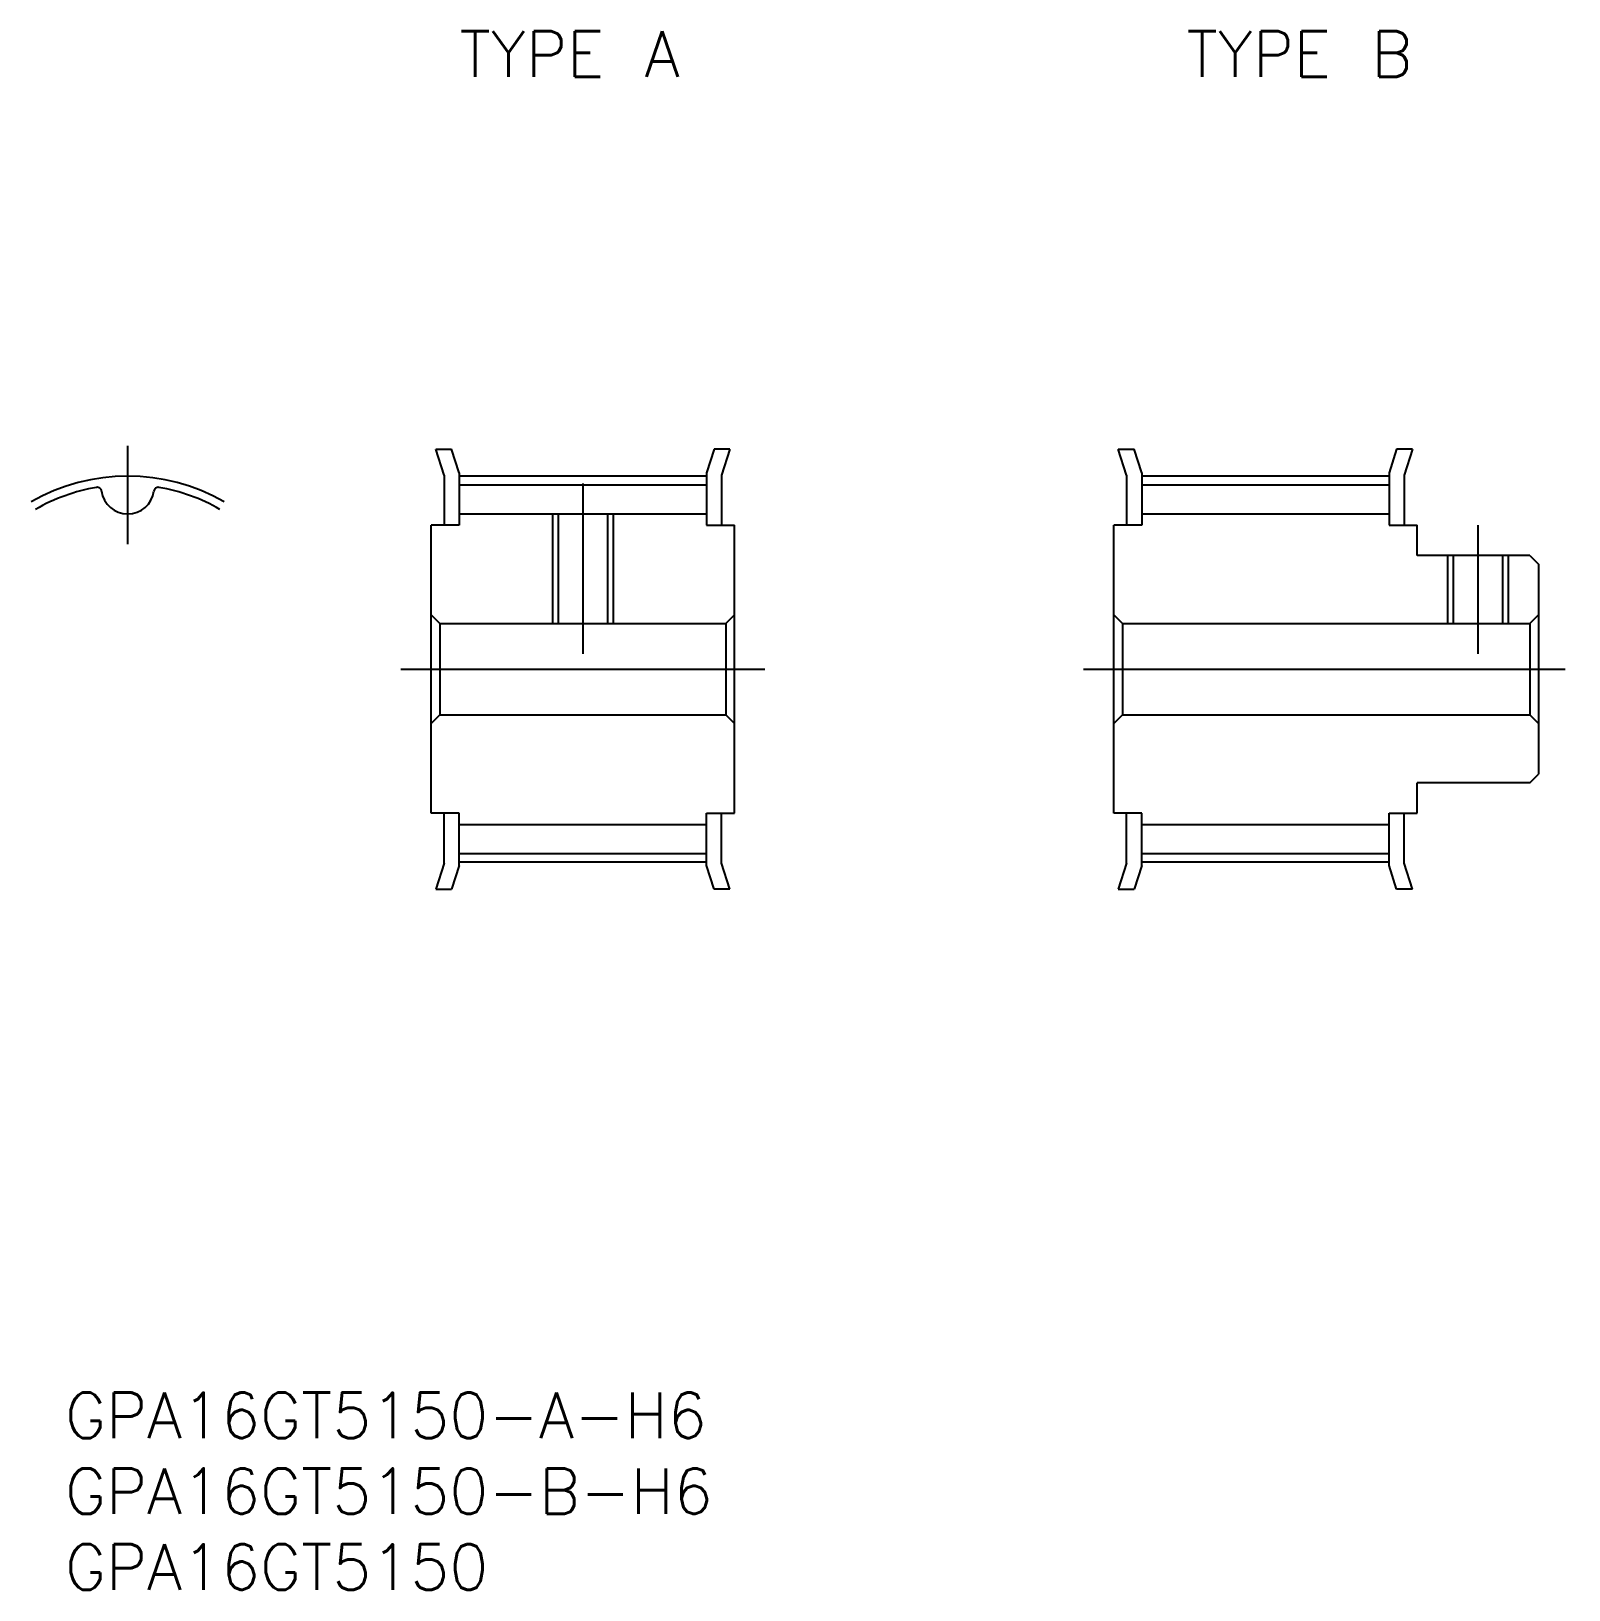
# Model space of a CAD drawing. Extents: x -6 to 95, y -61 to 42.
import ezdxf

# ---------------------------------------------------------------- set-up
doc = ezdxf.new("R2010")
doc.units = 0
doc.linetypes.add('CENTER', pattern=[50.8, 31.75, -6.35, 6.35, -6.35])
doc.layers.get('0').update_dxf_attribs({"linetype": 'CONTINUOUS'})
doc.layers.add('CENTER', color=1, linetype='CONTINUOUS')
doc.styles.get("Standard").update_dxf_attribs({"font": 'txt.shx', "height": 3, "bigfont": 'bigfont.shx'})

msp = doc.modelspace()

# ---------------------------------------------------------------- linework, layer by layer
at = {"color": 7, "linetype": 'CONTINUOUS'}
for p, q in [((20.3, 14.5), (21.35, 14.5)), ((20.85, 12.78), (20.3, 14.5)), ((21.85, 12.94), (21.35, 14.5)), ((38.65, 14.5), (38.15, 12.94)), ((39.7, 14.5), (38.65, 14.5)), ((39.7, 14.5), (39.15, 12.78)), ((65.3, 14.5), (66.35, 14.5)), ((65.85, 12.78), (65.3, 14.5)), ((66.85, 12.94), (66.35, 14.5)), ((83.65, 14.5), (83.15, 12.94)), ((84.7, 14.5), (83.65, 14.5)), ((84.7, 14.5), (84.15, 12.78)), ((20.85, 12.78), (20.85, 9.5)), ((21.85, 12.94), (21.85, 9.5)), ((38.15, 12.94), (38.15, 9.5)), ((39.15, 12.78), (39.15, 9.5)), ((65.85, 12.78), (65.85, 9.5)), ((66.85, 12.94), (66.85, 9.5)), ((83.15, 12.94), (83.15, 9.5)), ((84.15, 12.78), (84.15, 9.5)), ((21.85, 12.16), (38.15, 12.16)), ((66.85, 12.16), (83.15, 12.16)), ((20, -9.5), (20, 9.5)), ((21.85, 9.5), (20, 9.5)), ((21.85, 10.23), (38.15, 10.23)), ((28.38, 10.23), (28.38, 3)), ((31.62, 10.23), (31.62, 3)), ((38.15, 9.5), (40, 9.5)), ((40, -9.5), (40, 9.5)), ((65, -9.5), (65, 9.5)), ((66.85, 9.5), (65, 9.5)), ((66.85, 10.23), (83.15, 10.23)), ((83.15, 9.5), (85, 9.5)), ((85, 7.5), (85, 9.5)), ((92.42, 7.5), (85, 7.5)), ((87.38, 7.5), (87.38, 3)), ((90.62, 7.5), (90.62, 3)), ((92.42, 7.5), (93, 6.92)), ((93, 6.92), (93, -6.92)), ((20, 3.58), (20.58, 3)), ((40, 3.58), (39.42, 3)), ((65, 3.58), (65.58, 3)), ((93, 3.58), (92.42, 3)), ((20.58, 3), (39.42, 3)), ((20.58, 3), (20.58, -3)), ((39.42, 3), (39.42, -3)), ((65.58, 3), (92.42, 3)), ((65.58, 3), (65.58, -3)), ((92.42, 3), (92.42, -3)), ((20, -3.58), (20.58, -3)), ((20.58, -3), (39.42, -3)), ((40, -3.58), (39.42, -3)), ((65, -3.58), (65.58, -3)), ((65.58, -3), (92.42, -3)), ((93, -3.58), (92.42, -3)), ((92.42, -7.5), (93, -6.92)), ((85, -9.5), (85, -7.5)), ((92.42, -7.5), (85, -7.5)), ((21.85, -9.5), (20, -9.5)), ((20.85, -12.78), (20.85, -9.5)), ((21.85, -12.94), (21.85, -9.5)), ((21.85, -10.23), (38.15, -10.23)), ((38.15, -12.94), (38.15, -9.5)), ((38.15, -9.5), (40, -9.5)), ((39.15, -12.78), (39.15, -9.5)), ((66.85, -9.5), (65, -9.5)), ((65.85, -12.78), (65.85, -9.5)), ((66.85, -12.94), (66.85, -9.5)), ((66.85, -10.23), (83.15, -10.23)), ((83.15, -12.94), (83.15, -9.5)), ((83.15, -9.5), (85, -9.5)), ((84.15, -12.78), (84.15, -9.5)), ((21.85, -12.16), (38.15, -12.16)), ((66.85, -12.16), (83.15, -12.16)), ((20.85, -12.78), (20.3, -14.5)), ((21.85, -12.94), (21.35, -14.5)), ((38.65, -14.5), (38.15, -12.94)), ((39.7, -14.5), (39.15, -12.78)), ((65.85, -12.78), (65.3, -14.5)), ((66.85, -12.94), (66.35, -14.5)), ((83.65, -14.5), (83.15, -12.94)), ((84.7, -14.5), (84.15, -12.78)), ((20.3, -14.5), (21.35, -14.5)), ((39.7, -14.5), (38.65, -14.5)), ((65.3, -14.5), (66.35, -14.5)), ((84.7, -14.5), (83.65, -14.5))]:
    msp.add_line(p, q, dxfattribs=at)
at = {"color": 3, "linetype": 'CONTINUOUS'}
for p, q in [((28, 10.23), (28, 3)), ((32, 10.23), (32, 3)), ((87, 7.5), (87, 3)), ((91, 7.5), (91, 3))]:
    msp.add_line(p, q, dxfattribs=at)
at = {"color": 7, "linetype": 'CONTINUOUS'}
for centre, radius, start, end in [((0, 0), 12.16, 99.7425, 120), ((-2.01, 11.7), 0.289, 7.5908, 99.7425), ((0, 11.97), 1.74, 187.5908, 352.4092), ((2.01, 11.7), 0.29, 80.2575, 172.4092), ((0, 0), 12.16, 60, 80.2575)]:
    msp.add_arc(centre, radius, start, end, dxfattribs=at)
at = {"layer": 'CENTER', "color": 1, "linetype": 'CENTER'}
for p, q in [((0, 8.23), (0, 14.73)), ((38.15, 12.73), (21.85, 12.73)), ((83.15, 12.73), (66.85, 12.73)), ((30, 12.23), (30, 1)), ((89, 9.5), (89, 1)), ((18, 0), (42, 0)), ((63, 0), (95, 0)), ((38.15, -12.73), (21.85, -12.73)), ((83.15, -12.73), (66.85, -12.73))]:
    msp.add_line(p, q, dxfattribs=at)
msp.add_arc((0, 0), 12.73, 60, 120, dxfattribs=at)

# ---------------------------------------------------------------- texts
at = {"color": 7, "linetype": 'CONTINUOUS'}
for s, p in [('TYPE A', (21.88, 39.06)), ('TYPE B', (69.8, 39.06)), ('GPA16GT5150-A-H6', (-4.13, -50.69)), ('GPA16GT5150-B-H6', (-4.13, -55.69)), ('GPA16GT5150', (-4.13, -60.69))]:
    msp.add_text(s, height=3, dxfattribs=at).set_placement(p)

doc.saveas('drawing.dxf')
